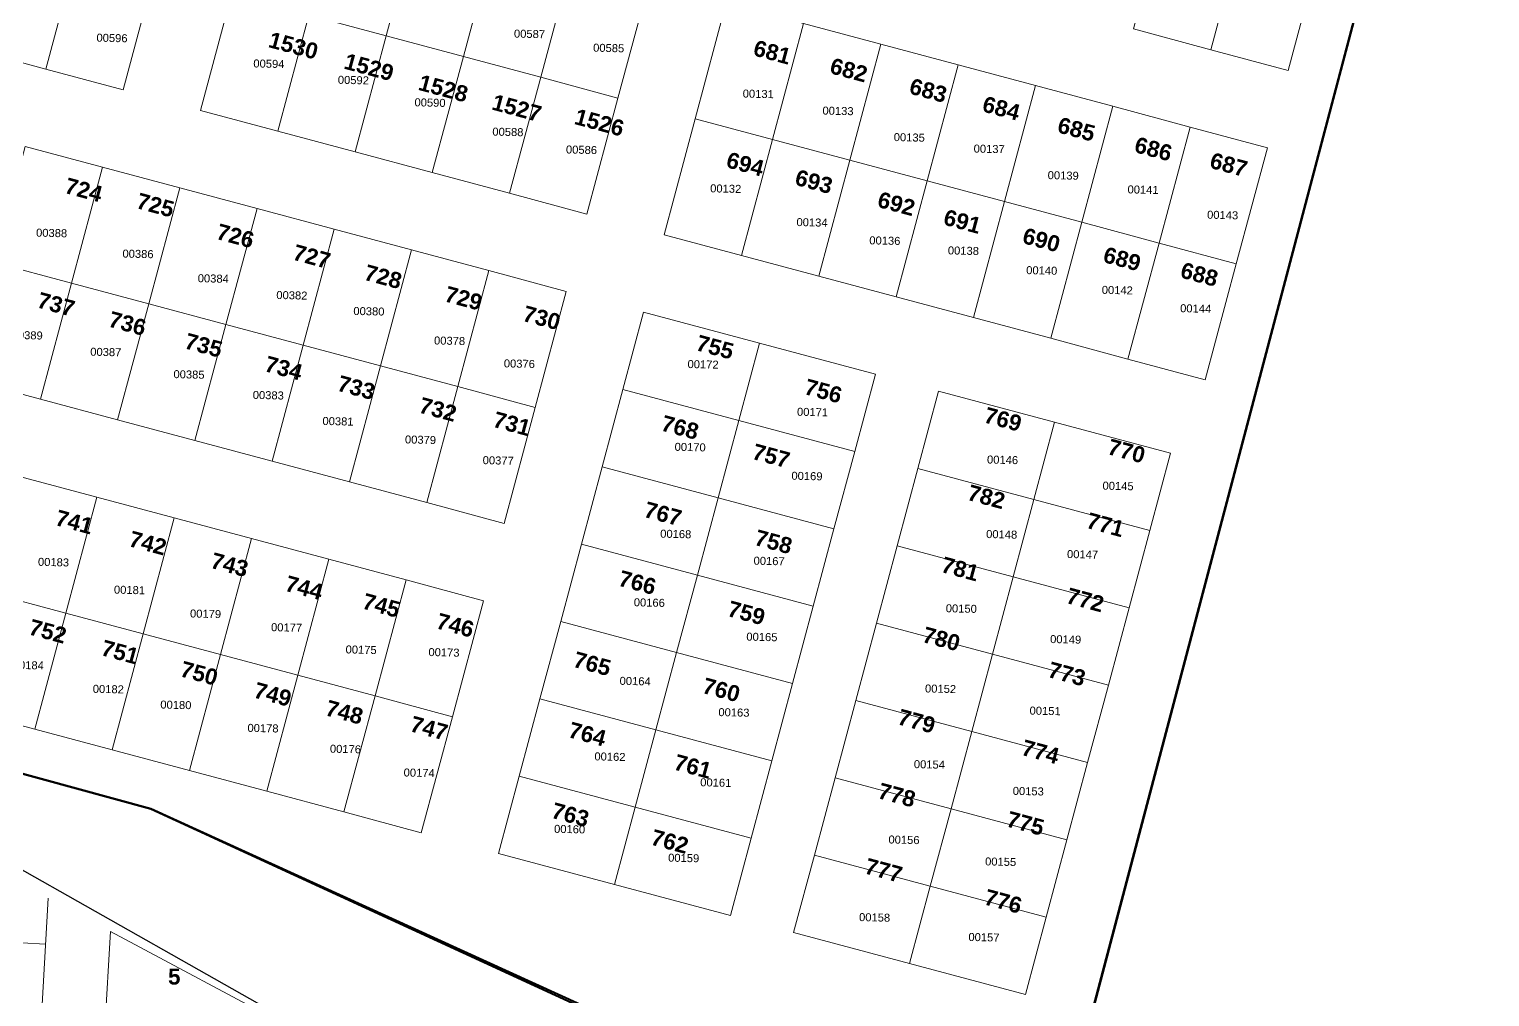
# Model space of a CAD drawing. Header units: metres. Extents: x 251686 to 255059, y 1627526 to 1631912.
# Drawn here: x 254222.5 to 254405, y 1630419.4 to 1630540.2 of the extents above; entities that cross this region are included whole.
import ezdxf
from ezdxf.enums import TextEntityAlignment as Align

# ---------------------------------------------------------------- set-up
doc = ezdxf.new("R2010")
doc.units = ezdxf.units.M
doc.header["$MEASUREMENT"] = 0
doc.linetypes.add('DGN Style 2', pattern=[29.229957, 17.537974, -11.691983])
doc.layers.add('limites_communes_2025', color=7, linetype='Continuous', lineweight=0)
for name, color, linetype in [('limites_parcelles', 7, 'Continuous'), ('limites_sections', 7, 'Continuous'), ('limites_tf', 7, 'Continuous'), ('numero_lot', 7, 'Continuous'), ('numero_parcelle', 7, 'Continuous')]:
    doc.layers.add(name, color=color, linetype=linetype)
doc.styles.add('Style-Arial', font='arial.ttf')
doc.styles.add('style1', font='')
doc.styles.get('style1').set_extended_font_data('Times New Roman', bold=True)

msp = doc.modelspace()

# ---------------------------------------------------------------- linework, layer by layer
at = {"layer": 'limites_communes_2025', "color": 3, "lineweight": 80, "flags": 128}
for points in [[(252710.2872, 1631107.3833), (252982.4701, 1631682.9759), (252993.7572, 1631687.3199), (253010.694, 1631729.9757), (253066.3854, 1631842.8952), (253066.3854, 1631842.8952), (253098.7298, 1631912.4498), (253659.0228, 1631648.0069), (253757.0504, 1631605.0124), (254274.3391, 1631378.1314), (254622, 1631294), (254624.2075, 1631293.4301), (254621.5327, 1631279.8563), (254569.5419, 1631182.2248), (254530.2512, 1631049.2714), (254527.2805, 1631037.9628), (254483.023, 1630869.4867), (254395.3871, 1630569.1026), (254353.2541, 1630409.5098), (254309.9852, 1630253.9323), (254287.3632, 1630130.504)], [(254353.2541, 1630409.5098), (254395.3871, 1630569.1026)]]:
    msp.add_lwpolyline(points, dxfattribs=at)
at = {"layer": 'limites_parcelles', "color": 7, "linetype": 'Continuous', "lineweight": 0}
for p, q in [((254224.873901, 1630431.689406), (254222.440022, 1630388.511468)), ((254232.664269, 1630427.536363), (254230.420804, 1630387.755884)), ((254211.537705, 1630426.66463), (254224.543402, 1630425.930695))]:
    msp.add_line(p, q, dxfattribs=at)
at = {"layer": 'limites_parcelles', "color": 7, "lineweight": 0}
msp.add_line((254232.664269, 1630427.536363), (254268.981632, 1630408.175587), dxfattribs=at)
at = {"layer": 'limites_parcelles', "lineweight": 0, "flags": 128}
for points in [[(254261.340775, 1630556.475986), (254270.999931, 1630553.888767), (254270.999931, 1630553.888767), (254267.119102, 1630539.400033), (254257.459945, 1630541.987252), (254261.340775, 1630556.475986)], [(254280.659087, 1630551.301547), (254290.318243, 1630548.714327), (254290.318243, 1630548.714327), (254286.437414, 1630534.225593), (254276.778258, 1630536.812813), (254280.659087, 1630551.301547)], [(254319.295712, 1630540.952669), (254315.414882, 1630526.463935), (254305.755726, 1630529.051154), (254309.636555, 1630543.539889), (254319.295712, 1630540.952669)], [(254328.954868, 1630538.365449), (254325.074038, 1630523.876715), (254315.414882, 1630526.463935), (254319.295712, 1630540.952669), (254319.295712, 1630540.952669), (254328.954868, 1630538.365449)], [(254348.27318, 1630533.19101), (254344.39235, 1630518.702276), (254334.733195, 1630521.289495), (254338.614023, 1630535.778229), (254338.614023, 1630535.778229), (254348.27318, 1630533.19101)], [(254357.932335, 1630530.60379), (254354.051507, 1630516.115056), (254344.39235, 1630518.702276), (254348.27318, 1630533.19101), (254348.27318, 1630533.19101), (254357.932335, 1630530.60379)], [(254367.591492, 1630528.01657), (254363.710662, 1630513.527836), (254354.051507, 1630516.115056), (254357.932335, 1630530.60379), (254357.932335, 1630530.60379), (254367.591492, 1630528.01657)], [(254241.33274, 1630520.426582), (254237.451911, 1630505.937848), (254227.792755, 1630508.525067), (254231.673585, 1630523.013801), (254231.673585, 1630523.013801), (254241.33274, 1630520.426582)], [(254223.911925, 1630494.036333), (254214.25277, 1630496.623552), (254218.133599, 1630511.112287), (254227.792755, 1630508.525067), (254223.911925, 1630494.036333)], [(254252.889393, 1630486.274674), (254243.230238, 1630488.861894), (254243.230238, 1630488.861894), (254247.111067, 1630503.350628), (254256.770223, 1630500.763408), (254252.889393, 1630486.274674)], [(254362.55234, 1630477.608784), (254348.062971, 1630481.489269), (254350.649961, 1630491.14885), (254365.13933, 1630487.268365), (254362.55234, 1630477.608784)]]:
    msp.add_lwpolyline(points, dxfattribs=at)
for points in [[(254370.178712, 1630537.675727), (254360.519555, 1630540.262946), (254360.519555, 1630540.262946), (254364.400385, 1630554.75168), (254374.059541, 1630552.164461), (254370.178712, 1630537.675727)], [(254270.999931, 1630553.888767), (254280.659087, 1630551.301547), (254280.659087, 1630551.301547), (254276.778258, 1630536.812813), (254267.119102, 1630539.400033), (254270.999931, 1630553.888767)], [(254224.601648, 1630535.260177), (254214.942492, 1630537.847397), (254214.942492, 1630537.847397), (254218.823322, 1630552.33613), (254228.482477, 1630549.748911), (254224.601648, 1630535.260177)], [(254379.837868, 1630535.088507), (254370.178712, 1630537.675727), (254370.178712, 1630537.675727), (254374.059541, 1630552.164461), (254383.718697, 1630549.577241), (254379.837868, 1630535.088507)], [(254299.9774, 1630546.127107), (254296.09657, 1630531.638373), (254286.437414, 1630534.225593), (254290.318243, 1630548.714327), (254290.318243, 1630548.714327), (254299.9774, 1630546.127107)], [(254338.614023, 1630535.778229), (254334.733195, 1630521.289495), (254325.074038, 1630523.876715), (254328.954868, 1630538.365449), (254328.954868, 1630538.365449), (254338.614023, 1630535.778229)], [(254377.250648, 1630525.429351), (254373.369818, 1630510.940616), (254363.710662, 1630513.527836), (254367.591492, 1630528.01657), (254367.591492, 1630528.01657), (254377.250648, 1630525.429351)], [(254222.014428, 1630525.601021), (254231.673585, 1630523.013801), (254231.673585, 1630523.013801), (254227.792755, 1630508.525067), (254218.133599, 1630511.112287), (254222.014428, 1630525.601021)], [(254250.991897, 1630517.839362), (254247.111067, 1630503.350628), (254237.451911, 1630505.937848), (254241.33274, 1630520.426582), (254241.33274, 1630520.426582), (254250.991897, 1630517.839362)], [(254237.451911, 1630505.937848), (254233.571082, 1630491.449114), (254233.571082, 1630491.449114), (254223.911925, 1630494.036333), (254223.911925, 1630494.036333), (254227.792755, 1630508.525067), (254237.451911, 1630505.937848)], [(254237.451911, 1630505.937848), (254247.111067, 1630503.350628), (254243.230238, 1630488.861894), (254243.230238, 1630488.861894), (254233.571082, 1630491.449114), (254233.571082, 1630491.449114), (254237.451911, 1630505.937848)], [(254262.54855, 1630483.687454), (254252.889393, 1630486.274674), (254252.889393, 1630486.274674), (254256.770223, 1630500.763408), (254266.42938, 1630498.176188), (254262.54855, 1630483.687454)], [(254276.088535, 1630495.588969), (254272.207706, 1630481.100235), (254272.207706, 1630481.100235), (254262.54855, 1630483.687454), (254262.54855, 1630483.687454), (254266.42938, 1630498.176188), (254276.088535, 1630495.588969)], [(254276.088535, 1630495.588969), (254285.747692, 1630493.00175), (254281.866862, 1630478.513015), (254272.207706, 1630481.100235), (254272.207706, 1630481.100235), (254276.088535, 1630495.588969)], [(254308.601972, 1630481.704122), (254311.189191, 1630491.363279), (254325.677925, 1630487.482449), (254323.090706, 1630477.823293), (254323.090706, 1630477.823293), (254308.601972, 1630481.704122)], [(254308.601972, 1630481.704122), (254306.014752, 1630472.044967), (254291.526018, 1630475.925796), (254291.526018, 1630475.925796), (254294.113238, 1630485.584952), (254308.601972, 1630481.704122)], [(254306.014752, 1630472.044967), (254308.601972, 1630481.704122), (254323.090706, 1630477.823293), (254323.090706, 1630477.823293), (254320.503486, 1630468.164137), (254306.014752, 1630472.044967)], [(254359.96535, 1630467.949205), (254345.475981, 1630471.82969), (254348.062971, 1630481.489269), (254362.55234, 1630477.608784), (254362.55234, 1630477.608784), (254359.96535, 1630467.949205)], [(254306.014752, 1630472.044967), (254303.427532, 1630462.38581), (254288.938798, 1630466.266639), (254288.938798, 1630466.266639), (254291.526018, 1630475.925796), (254291.526018, 1630475.925796), (254306.014752, 1630472.044967)], [(254328.399621, 1630466.050594), (254330.986611, 1630475.710175), (254330.986611, 1630475.710175), (254345.475981, 1630471.82969), (254342.888991, 1630462.170109), (254328.399621, 1630466.050594)], [(254357.37836, 1630458.289625), (254342.888991, 1630462.170109), (254345.475981, 1630471.82969), (254359.96535, 1630467.949205), (254359.96535, 1630467.949205), (254357.37836, 1630458.289625)], [(254227.103033, 1630467.301223), (254223.222203, 1630452.812489), (254223.222203, 1630452.812489), (254213.563047, 1630455.399709), (254213.563047, 1630455.399709), (254217.443877, 1630469.888443), (254227.103033, 1630467.301223)], [(254236.762188, 1630464.714003), (254232.88136, 1630450.225269), (254232.88136, 1630450.225269), (254223.222203, 1630452.812489), (254223.222203, 1630452.812489), (254227.103033, 1630467.301223), (254236.762188, 1630464.714003)], [(254303.427532, 1630462.38581), (254300.840313, 1630452.726654), (254286.351578, 1630456.607484), (254286.351578, 1630456.607484), (254288.938798, 1630466.266639), (254288.938798, 1630466.266639), (254303.427532, 1630462.38581)], [(254325.812631, 1630456.391015), (254328.399621, 1630466.050594), (254328.399621, 1630466.050594), (254342.888991, 1630462.170109), (254340.302001, 1630452.51053), (254325.812631, 1630456.391015)], [(254246.421345, 1630462.126784), (254242.540515, 1630447.63805), (254242.540515, 1630447.63805), (254232.88136, 1630450.225269), (254232.88136, 1630450.225269), (254236.762188, 1630464.714003), (254246.421345, 1630462.126784)], [(254246.421345, 1630462.126784), (254256.080501, 1630459.539565), (254252.199672, 1630445.05083), (254252.199672, 1630445.05083), (254242.540515, 1630447.63805), (254242.540515, 1630447.63805), (254246.421345, 1630462.126784)], [(254256.080501, 1630459.539565), (254265.739657, 1630456.952345), (254261.858828, 1630442.463611), (254261.858828, 1630442.463611), (254252.199672, 1630445.05083), (254252.199672, 1630445.05083), (254256.080501, 1630459.539565)], [(254271.517983, 1630439.876391), (254261.858828, 1630442.463611), (254261.858828, 1630442.463611), (254265.739657, 1630456.952345), (254275.398813, 1630454.365125), (254271.517983, 1630439.876391)], [(254300.840313, 1630452.726654), (254298.253094, 1630443.067499), (254283.76436, 1630446.948327), (254286.351578, 1630456.607484), (254286.351578, 1630456.607484), (254300.840313, 1630452.726654)], [(254323.225641, 1630446.731434), (254325.812631, 1630456.391015), (254325.812631, 1630456.391015), (254340.302001, 1630452.51053), (254337.715011, 1630442.85095), (254323.225641, 1630446.731434)], [(254298.253094, 1630443.067499), (254300.840313, 1630452.726654), (254315.329047, 1630448.845825), (254312.741828, 1630439.186669), (254312.741828, 1630439.186669), (254298.253094, 1630443.067499)], [(254320.638651, 1630437.071855), (254323.225641, 1630446.731434), (254323.225641, 1630446.731434), (254337.715011, 1630442.85095), (254335.128021, 1630433.19137), (254320.638651, 1630437.071855)], [(254295.665874, 1630433.408342), (254298.253094, 1630443.067499), (254312.741828, 1630439.186669), (254312.741828, 1630439.186669), (254310.154608, 1630429.527512), (254295.665874, 1630433.408342)], [(254349.617391, 1630429.310885), (254335.128021, 1630433.19137), (254337.715011, 1630442.85095), (254352.20438, 1630438.970465), (254352.20438, 1630438.970465), (254349.617391, 1630429.310885)], [(254347.030401, 1630419.651306), (254332.541032, 1630423.531791), (254335.128021, 1630433.19137), (254349.617391, 1630429.310885), (254349.617391, 1630429.310885), (254347.030401, 1630419.651306)]]:
    msp.add_lwpolyline(points, close=True, dxfattribs=at)
at = {"layer": 'limites_parcelles', "lineweight": 0}
for points in [[(254234.260804, 1630532.672957), (254224.601648, 1630535.260177), (254228.482477, 1630549.748911), (254238.141633, 1630547.161691)], [(254257.459945, 1630541.987252), (254253.579116, 1630527.498519), (254243.91996, 1630530.085737), (254247.80079, 1630544.574472)], [(254263.238272, 1630524.911299), (254253.579116, 1630527.498519), (254257.459945, 1630541.987252), (254267.119102, 1630539.400033)], [(254276.778258, 1630536.812813), (254272.897428, 1630522.324079), (254263.238272, 1630524.911299), (254267.119102, 1630539.400033)], [(254282.556585, 1630519.736859), (254272.897428, 1630522.324079), (254276.778258, 1630536.812813), (254286.437414, 1630534.225593)], [(254292.21574, 1630517.149639), (254282.556585, 1630519.736859), (254286.437414, 1630534.225593), (254296.09657, 1630531.638373)], [(254301.874897, 1630514.56242), (254305.755726, 1630529.051154), (254315.414882, 1630526.463935), (254311.534053, 1630511.9752)], [(254311.534053, 1630511.9752), (254315.414882, 1630526.463935), (254325.074038, 1630523.876715), (254321.193208, 1630509.387981)], [(254321.193208, 1630509.387981), (254325.074038, 1630523.876715), (254334.733195, 1630521.289495), (254330.852365, 1630506.800761)], [(254330.852365, 1630506.800761), (254334.733195, 1630521.289495), (254344.39235, 1630518.702276), (254340.511521, 1630504.213542)], [(254340.511521, 1630504.213542), (254344.39235, 1630518.702276), (254354.051507, 1630516.115056), (254350.170677, 1630501.626322)], [(254256.770223, 1630500.763408), (254247.111067, 1630503.350628), (254250.991897, 1630517.839362), (254260.651053, 1630515.252142)], [(254270.310208, 1630512.664922), (254266.42938, 1630498.176188), (254256.770223, 1630500.763408), (254260.651053, 1630515.252142)], [(254350.170677, 1630501.626322), (254354.051507, 1630516.115056), (254363.710662, 1630513.527836), (254359.829833, 1630499.039102)], [(254359.829833, 1630499.039102), (254363.710662, 1630513.527836), (254373.369818, 1630510.940616), (254369.488989, 1630496.451882)], [(254270.310208, 1630512.664922), (254279.969365, 1630510.077704), (254276.088535, 1630495.588969), (254266.42938, 1630498.176188)], [(254285.747692, 1630493.00175), (254276.088535, 1630495.588969), (254279.969365, 1630510.077704), (254289.628521, 1630507.490484)], [(254313.776411, 1630501.022434), (254311.189191, 1630491.363279), (254296.700457, 1630495.244107), (254299.287677, 1630504.903264)], [(254325.677925, 1630487.482449), (254311.189191, 1630491.363279), (254313.776411, 1630501.022434), (254328.265145, 1630497.141605)], [(254311.189191, 1630491.363279), (254308.601972, 1630481.704122), (254294.113238, 1630485.584952), (254296.700457, 1630495.244107)], [(254336.16059, 1630495.029334), (254350.649961, 1630491.14885), (254348.062971, 1630481.489269), (254333.573601, 1630485.369754)], [(254330.986611, 1630475.710175), (254333.573601, 1630485.369754), (254348.062971, 1630481.489269), (254345.475981, 1630471.82969)], [(254230.983862, 1630481.789957), (254227.103033, 1630467.301223), (254217.443877, 1630469.888443), (254221.324706, 1630484.377177)], [(254236.762188, 1630464.714003), (254227.103033, 1630467.301223), (254230.983862, 1630481.789957), (254240.643018, 1630479.202737)], [(254246.421345, 1630462.126784), (254236.762188, 1630464.714003), (254240.643018, 1630479.202737), (254250.302175, 1630476.615519)], [(254256.080501, 1630459.539565), (254246.421345, 1630462.126784), (254250.302175, 1630476.615519), (254259.96133, 1630474.028299)], [(254265.739657, 1630456.952345), (254256.080501, 1630459.539565), (254259.96133, 1630474.028299), (254269.620486, 1630471.441079)], [(254275.398813, 1630454.365125), (254265.739657, 1630456.952345), (254269.620486, 1630471.441079), (254279.279643, 1630468.853859)], [(254303.427532, 1630462.38581), (254306.014752, 1630472.044967), (254320.503486, 1630468.164137), (254317.916267, 1630458.504981)], [(254300.840313, 1630452.726654), (254303.427532, 1630462.38581), (254317.916267, 1630458.504981), (254315.329047, 1630448.845825)], [(254354.79137, 1630448.630045), (254340.302001, 1630452.51053), (254342.888991, 1630462.170109), (254357.37836, 1630458.289625)], [(254352.20438, 1630438.970465), (254337.715011, 1630442.85095), (254340.302001, 1630452.51053), (254354.79137, 1630448.630045)], [(254281.17714, 1630437.289172), (254283.76436, 1630446.948327), (254298.253094, 1630443.067499), (254295.665874, 1630433.408342)], [(254318.051661, 1630427.412275), (254320.638651, 1630437.071855), (254335.128021, 1630433.19137), (254332.541032, 1630423.531791)]]:
    msp.add_3dface(points, dxfattribs=at)
at = {"layer": 'limites_sections', "color": 112, "linetype": 'Continuous', "lineweight": 40, "flags": 128}
for points in [[(254450.84006, 1630759.175246), (254395.3871, 1630569.1026), (254353.2541, 1630409.5098), (254348.492261, 1630392.388149), (254237.72828, 1630442.844843), (254040.038076, 1630496.898217), (253942.172035, 1630521.14592), (253859.148201, 1630539.484772), (253853.186893, 1630453.726815), (253808.243015, 1630442.914881), (253793.178897, 1630438.29059), (253774.754402, 1630423.155021), (253711.134092, 1630399.982213), (253678.015836, 1630518.052824), (253627.848348, 1630688.389303), (253621.624412, 1630712.828844), (253610.975151, 1630786.918169), (253609.69659, 1630931.397239), (253737.566314, 1630938.284849), (253928.216166, 1630961.492497), (253976.914647, 1630881.792805), (254242.098307, 1630809.467069), (254450.84006, 1630759.175246)], [(254348.370927, 1630391.951882), (254309.9852, 1630253.9323), (254287.3632, 1630130.504), (254273.8695, 1629992.7881), (254275.334915, 1629929.186521), (254144.350912, 1629962.854533), (254129.310226, 1629944.470728), (254024.768125, 1629997.357132), (253955.511127, 1630039.119672), (253907.405394, 1630046.336207), (253799.369555, 1630038.162516), (253786.496556, 1630083.300126), (253767.950249, 1630162.069178), (253749.054441, 1630241.188133), (253711.262624, 1630399.425942), (253774.754402, 1630423.155021), (253793.178897, 1630438.29059), (253808.243015, 1630442.914881), (253853.186893, 1630453.726815), (253859.148201, 1630539.484772), (253942.172035, 1630521.14592), (254040.038076, 1630496.898217), (254237.72828, 1630442.844843), (254348.370927, 1630391.951882)]]:
    msp.add_lwpolyline(points, close=True, dxfattribs=at)
at = {"layer": 'limites_tf', "color": 5, "linetype": 'Continuous', "lineweight": 30, "flags": 128}
msp.add_lwpolyline([(254191.270861, 1630800.240995), (254225.082048, 1630797.627302), (254235.243104, 1630796.062518), (254249.515352, 1630787.863436), (254259.663104, 1630786.302518), (254272.43949, 1630794.458753), (254312.248292, 1630786.520125), (254327.411382, 1630784.830745), (254345.756111, 1630781.85287), (254364.100841, 1630778.874996), (254399.218938, 1630756.614854), (254377.214928, 1630714.463679), (254382.800449, 1630626.430146), (254394.763631, 1630566.741004), (254394.763631, 1630566.741004), (254353.2541, 1630409.5098), (254339.549928, 1630360.235127), (254338.412216, 1630360.922154), (254296.519262, 1630392.869296), (254192.853537, 1630451.472478), (254091.990638, 1630476.368054), (253923.42389, 1630459.487846)], dxfattribs=at)

# ---------------------------------------------------------------- texts
at = {"layer": 'numero_lot', "color": 7, "lineweight": 13, "char_height": 2, "attachment_point": 7, "line_spacing_factor": 0.72, "style": 'style1'}
for s, insert, rotation in [('\\fArial|b1|i0|c00|p39;1530', (254252.27742, 1630537.995025), 345.00521637), ('\\fArial|b1|i0|c00|p39;681', (254312.865387, 1630536.975813), 345.00521637), ('\\fArial|b1|i0|c00|p39;1529', (254261.720263, 1630535.311776), 345.00521637), ('\\fArial|b1|i0|c00|p39;682', (254322.43315, 1630534.744185), 345.00521637), ('\\fArial|b1|i0|c00|p39;1528', (254271.01087, 1630532.657554), 345.00521637), ('\\fArial|b1|i0|c00|p39;683', (254332.35814, 1630532.196133), 345.00521637), ('\\fArial|b1|i0|c00|p39;1527', (254280.195041, 1630530.203436), 345.00521637), ('\\fArial|b1|i0|c00|p39;684', (254341.485926, 1630529.971981), 345.00521637), ('\\fArial|b1|i0|c00|p39;1526', (254290.51185, 1630528.393257), 345.00521637), ('\\fArial|b1|i0|c00|p39;685', (254350.874045, 1630527.356415), 345.00521637), ('\\fArial|b1|i0|c00|p39;686', (254360.48974, 1630524.891209), 345.00521637), ('\\fArial|b1|i0|c00|p39;694', (254309.486105, 1630522.996217), 345.00521637), ('\\fArial|b1|i0|c00|p39;687', (254369.907943, 1630522.926256), 345.00521637), ('\\fArial|b1|i0|c00|p39;693', (254318.070816, 1630520.807161), 345.00521637), ('\\fArial|b1|i0|c00|p39;724', (254226.825953, 1630519.804162), 345.00521637), ('\\fArial|b1|i0|c00|p39;725', (254235.777859, 1630517.881275), 345.00521637), ('\\fArial|b1|i0|c00|p39;692', (254328.380615, 1630518.045666), 345.00521637), ('\\fArial|b1|i0|c00|p39;691', (254336.628447, 1630515.836471), 345.00521637), ('\\fArial|b1|i0|c00|p39;726', (254245.774425, 1630514.03486), 345.00521637), ('\\fArial|b1|i0|c00|p39;690', (254346.505505, 1630513.521998), 345.00521637), ('\\fArial|b1|i0|c00|p39;727', (254255.335369, 1630511.473947), 345.00521637), ('\\fArial|b1|i0|c00|p39;689', (254356.588761, 1630511.152294), 345.00521637), ('\\fArial|b1|i0|c00|p39;688', (254366.237808, 1630509.224132), 345.00521637), ('\\fArial|b1|i0|c00|p39;728', (254264.241181, 1630508.929847), 345.00521637), ('\\fArial|b1|i0|c00|p39;737', (254223.371089, 1630505.478016), 345.00521637), ('\\fArial|b1|i0|c00|p39;729', (254274.288278, 1630506.238717), 345.00521637), ('\\fArial|b1|i0|c00|p39;730', (254284.054626, 1630503.796267), 345.00521637), ('\\fArial|b1|i0|c00|p39;736', (254232.283843, 1630503.090721), 345.00521637), ('\\fArial|b1|i0|c00|p39;735', (254241.801431, 1630500.36794), 345.00521637), ('\\fArial|b1|i0|c00|p39;755', (254305.712143, 1630500.140099), 345.00521637), ('\\fArial|b1|i0|c00|p39;734', (254251.805171, 1630497.514941), 345.00521637), ('\\fArial|b1|i0|c00|p39;733', (254260.879962, 1630495.084245), 345.00521637), ('\\fArial|b1|i0|c00|p39;756', (254319.249257, 1630494.653845), 345.00521637), ('\\fArial|b1|i0|c00|p39;732', (254271.089118, 1630492.349707), 345.00521637), ('\\fArial|b1|i0|c00|p39;769', (254341.69881, 1630491.121753), 345.00712082), ('\\fArial|b1|i0|c00|p39;731', (254280.337335, 1630490.566483), 345.00521637), ('\\fArial|b1|i0|c00|p39;768', (254301.347853, 1630490.109657), 345.00521637), ('\\fArial|b1|i0|c00|p39;770', (254357.13759, 1630487.160487), 345.00712082), ('\\fArial|b1|i0|c00|p39;757', (254312.7341, 1630486.555153), 345.00521637), ('\\fArial|b1|i0|c00|p39;782', (254339.62717, 1630481.440908), 345.00712082), ('\\fArial|b1|i0|c00|p39;741', (254225.65028, 1630478.324899), 345.00521637), ('\\fArial|b1|i0|c00|p39;767', (254299.211857, 1630479.322088), 345.00521637), ('\\fArial|b1|i0|c00|p39;771', (254354.504427, 1630477.976998), 345.00712082), ('\\fArial|b1|i0|c00|p39;742', (254234.843762, 1630475.68893), 345.00521637), ('\\fArial|b1|i0|c00|p39;758', (254313.025759, 1630475.82288), 345.00521637), ('\\fArial|b1|i0|c00|p39;743', (254245.052917, 1630472.954392), 345.00521637), ('\\fArial|b1|i0|c00|p39;766', (254296.014011, 1630470.73461), 345.00521637), ('\\fArial|b1|i0|c00|p39;781', (254336.345778, 1630472.431025), 345.00712082), ('\\fArial|b1|i0|c00|p39;744', (254254.365101, 1630470.113147), 345.00521637), ('\\fArial|b1|i0|c00|p39;745', (254264.012758, 1630467.87597), 345.00521637), ('\\fArial|b1|i0|c00|p39;772', (254351.989966, 1630468.588234), 345.00712082), ('\\fArial|b1|i0|c00|p39;746', (254273.249607, 1630465.401866), 345.00521637), ('\\fArial|b1|i0|c00|p39;759', (254309.637782, 1630466.936993), 345.00521637), ('\\fArial|b1|i0|c00|p39;752', (254222.332418, 1630464.641165), 345.00521637), ('\\fArial|b1|i0|c00|p39;780', (254334.004728, 1630463.689762), 345.00712082), ('\\fArial|b1|i0|c00|p39;751', (254231.363863, 1630462.048597), 345.00521637), ('\\fArial|b1|i0|c00|p39;765', (254290.367055, 1630460.590496), 345.00521637), ('\\fArial|b1|i0|c00|p39;750', (254241.248902, 1630459.400875), 345.00521637), ('\\fArial|b1|i0|c00|p39;773', (254349.680912, 1630459.317943), 345.00712082), ('\\fArial|b1|i0|c00|p39;749', (254250.442395, 1630456.764902), 345.00521637), ('\\fArial|b1|i0|c00|p39;760', (254306.50887, 1630457.325617), 345.00521637), ('\\fArial|b1|i0|c00|p39;748', (254259.398505, 1630454.539476), 345.00521637), ('\\fArial|b1|i0|c00|p39;747', (254269.986481, 1630452.570877), 345.00521637), ('\\fArial|b1|i0|c00|p39;779', (254330.906042, 1630453.416552), 345.00712082), ('\\fArial|b1|i0|c00|p39;764', (254289.758733, 1630451.801714), 345.00521637), ('\\fArial|b1|i0|c00|p39;774', (254346.388164, 1630449.617164), 345.00712082), ('\\fArial|b1|i0|c00|p39;761', (254302.94681, 1630447.765454), 345.00521637), ('\\fArial|b1|i0|c00|p39;778', (254328.434934, 1630444.189662), 345.00712082), ('\\fArial|b1|i0|c00|p39;763', (254287.640182, 1630441.727375), 345.00521637), ('\\fArial|b1|i0|c00|p39;775', (254344.508893, 1630440.654601), 345.00712082), ('\\fArial|b1|i0|c00|p39;762', (254300.06683, 1630438.386711), 345.00521637), ('\\fArial|b1|i0|c00|p39;777', (254326.793066, 1630434.816547), 345.00712082), ('\\fArial|b1|i0|c00|p39;776', (254341.726704, 1630430.914708), 345.00712082)]:
    msp.add_mtext(s, dxfattribs=dict(at, insert=insert, rotation=rotation))
at = {"layer": 'numero_lot', "color": 7, "linetype": 'DGN Style 2', "lineweight": 13, "insert": (254239.870411, 1630420.879032), "char_height": 2, "attachment_point": 7, "rotation": 359.81842937, "line_spacing_factor": 0.72, "style": 'style1'}
msp.add_mtext('\\fArial|b1|i0|c00|p39;5', dxfattribs=at)
at = {"layer": 'numero_parcelle', "color": 5, "lineweight": 0, "style": 'Style-Arial'}
for s, rotation, p in [('00587', 358.71223, (254283.112633, 1630540.19216)), ('00596', 358.71223, (254230.940365, 1630539.682292)), ('00585', 358.71223, (254293.00543, 1630538.431727)), ('00594', 358.71223, (254250.545985, 1630536.46532)), ('00592', 358.71223, (254261.102097, 1630534.421876)), ('00590', 358.71223, (254270.682243, 1630531.610182)), ('00131', 358.71223, (254311.69747, 1630532.702922)), ('00133', 358.71223, (254321.666651, 1630530.577425)), ('00588', 358.71223, (254280.412463, 1630527.948484)), ('00586', 358.71223, (254289.610892, 1630525.716847)), ('00135', 358.71223, (254330.572932, 1630527.265846)), ('00137', 358.71223, (254340.557648, 1630525.831416)), ('00139', 358.71223, (254349.809167, 1630522.512075)), ('00132', 358.71223, (254307.631874, 1630520.867396)), ('00141', 358.71223, (254359.786115, 1630520.732112)), ('00134', 358.71223, (254318.417546, 1630516.649299)), ('00143', 358.71223, (254369.731994, 1630517.570017)), ('00388', 358.71223, (254223.392671, 1630515.328054)), ('00136', 358.71223, (254327.519748, 1630514.370438)), ('00138', 358.71223, (254337.335729, 1630513.112655)), ('00386', 358.71223, (254234.189746, 1630512.714772)), ('00384', 358.71223, (254243.594772, 1630509.638915)), ('00140', 358.71223, (254347.124523, 1630510.645507)), ('00382', 358.71223, (254253.416549, 1630507.541426)), ('00142', 358.71223, (254356.56808, 1630508.186118)), ('00380', 358.71223, (254263.043266, 1630505.547095)), ('00144', 358.71223, (254366.360758, 1630505.891736)), ('00389', 358.71223, (254220.342262, 1630502.556051)), ('00378', 358.71223, (254273.125453, 1630501.863374)), ('00387', 358.71223, (254230.164039, 1630500.458562)), ('00376', 358.71223, (254281.844442, 1630499.000486)), ('00172', 358.71223, (254304.801837, 1630498.914521)), ('00385', 358.71223, (254240.562117, 1630497.656702)), ('00383', 358.71223, (254250.471437, 1630495.063377)), ('00171', 358.71223, (254318.484469, 1630492.959495)), ('00381', 358.71223, (254259.181549, 1630491.805594)), ('00379', 358.71223, (254269.492084, 1630489.49957)), ('00170', 358.71223, (254303.187861, 1630488.579569)), ('00377', 358.71223, (254279.204125, 1630486.91068)), ('00146', 358.71413, (254342.228285, 1630486.991259)), ('00169', 358.71223, (254317.786685, 1630484.96717)), ('00145', 358.71413, (254356.662871, 1630483.728637)), ('00168', 358.71223, (254301.389615, 1630477.730198)), ('00148', 358.71413, (254342.118063, 1630477.683998)), ('00147', 358.71413, (254352.227317, 1630475.185209)), ('00183', 358.71223, (254223.62974, 1630474.212339)), ('00167', 358.71223, (254313.0578, 1630474.356532)), ('00181', 358.71223, (254233.124529, 1630470.73937)), ('00166', 358.71223, (254298.088287, 1630469.161716)), ('00179', 358.71223, (254242.630414, 1630467.760019)), ('00150', 358.71413, (254337.074031, 1630468.4134)), ('00177', 358.71223, (254252.756986, 1630466.050773)), ('00165', 358.71223, (254312.15372, 1630464.869891)), ('00149', 358.71413, (254350.113765, 1630464.564731)), ('00175', 358.71223, (254262.07003, 1630463.273304)), ('00173', 358.71223, (254272.424951, 1630462.941756)), ('00184', 358.71223, (254220.478472, 1630461.34383)), ('00182', 358.71223, (254230.477554, 1630458.353393)), ('00164', 358.71223, (254296.313344, 1630459.348944)), ('00152', 358.71413, (254334.48056, 1630458.396356)), ('00180', 358.71223, (254238.920598, 1630456.38567)), ('00163', 358.71223, (254308.660354, 1630455.441457)), ('00151', 358.71413, (254347.544671, 1630455.633688)), ('00178', 358.71223, (254249.809654, 1630453.474)), ('00176', 358.71223, (254260.113532, 1630450.871805)), ('00162', 358.71223, (254293.165216, 1630449.912749)), ('00154', 358.71413, (254333.084101, 1630448.945106)), ('00174', 358.71223, (254269.323499, 1630447.899107)), ('00161', 358.71223, (254306.390856, 1630446.676926)), ('00153', 358.71413, (254345.444415, 1630445.605573)), ('00160', 358.71223, (254288.126046, 1630440.864771)), ('00156', 358.71413, (254329.912069, 1630439.533712)), ('00159', 358.71223, (254302.379633, 1630437.260132)), ('00155', 358.71413, (254341.989751, 1630436.793185)), ('00158', 358.71413, (254326.240175, 1630429.837206)), ('00157', 358.71413, (254339.902792, 1630427.357434))]:
    msp.add_text(s, height=1, rotation=rotation, dxfattribs=at).set_placement(p, align=Align.TOP_LEFT)

doc.saveas('drawing.dxf')
